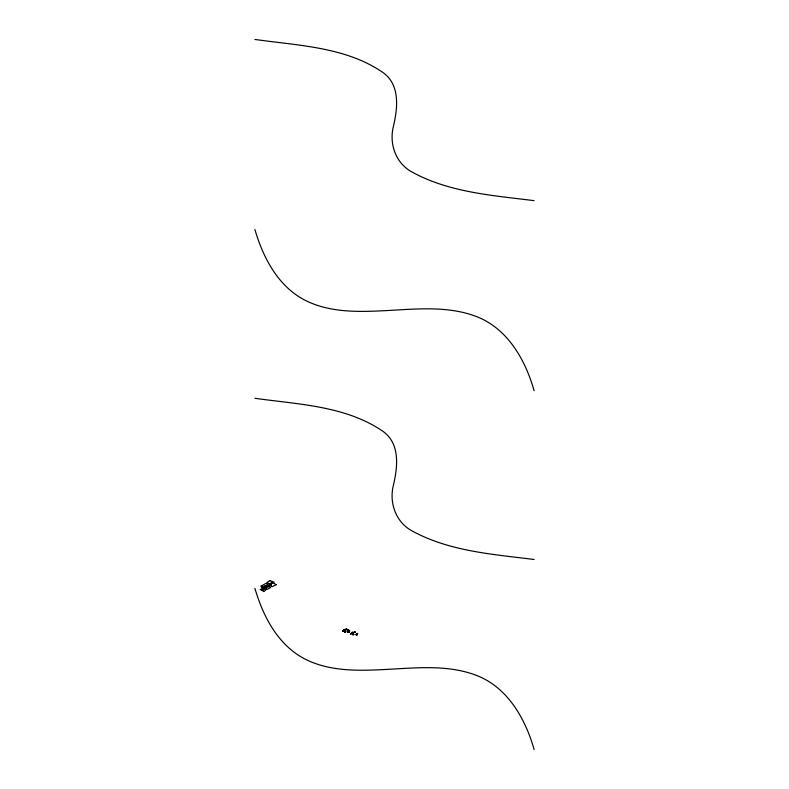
<?xml version="1.0" encoding="UTF-8"?>
<svg xmlns="http://www.w3.org/2000/svg" width="789" height="789" viewBox="0 0 789 789"><rect width="100%" height="100%" fill="white"/><g stroke="black" fill="none" stroke-linecap="round" stroke-linejoin="round"><path stroke-width="1.18" d="M345.681 631.772L344.507 631.831L345.365 630.806M353.028 632.689L352.032 632.729L352.791 632.157M348.679 631.516C346.046 632.551 351.657 632.926 347.969 630.963L349.211 631.94L347.998 630.924M352.584 634.711L353.127 633.754L353.847 634.603M345.976 629.543C348.225 629.681 345.01 628.586 346.41 629.02M354.123 632.433L355.385 632.127L354.32 631.673M352.545 634.139L353.738 634.514M344.448 631.762L345.71 631.516M345.128 630.944L345.651 630.865L345.71 631.999L344.477 631.959M343.807 630.697C347.328 629.03 341.233 630.727 343.205 631.052M351.638 632.62L352.89 632.295M352.584 634.317C354.419 632.926 353.59 636.171 352.565 634.484M343.708 630.756L344.112 630.372L343.531 630.727M352.999 632.729L351.657 632.67M347.89 631.91C350.079 631.328 348.097 633.646 347.673 631.161L348.491 632.354L347.801 631.013M345.996 629.03C346.203 629.632 347.426 630.401 346.47 629.119M354.083 632.117L354.705 631.841M343.393 630.697L344.034 630.224L343.264 630.49M347.239 629.454L346.736 629.336M343.422 630.381L344.043 630.095L343.146 630.51M344.694 629.504L343.56 629.957L344.744 629.73C341.844 630.115 346.312 629.227 344.389 629.592L344.921 629.405M348.768 630.45C347.633 632.482 351.855 630.529 348.146 630.263L349.517 630.697L348.265 630.135M344.034 629.997L344.773 629.592M354.784 632.305L355.415 632.443L354.113 632.512M254.896 39.45C298.35 45.604 346.381 46.936 383.592 72.953C400.329 85.567 397.607 108.34 393.445 126.22C388.898 143.943 395.861 163.757 412.637 172.357C449.691 192.516 493.036 195.475 534.104 200.653M254.896 398.287C298.35 404.441 346.381 405.783 383.592 431.79C400.329 444.404 397.607 467.177 393.445 485.057C388.898 502.78 395.861 522.594 412.637 531.204C449.691 551.363 493.036 554.312 534.104 559.49M347.318 629.405L346.716 629.257M348.945 630.45L348.186 630.204M348.255 630.303L349.616 631.249L348.718 631.062M348.886 631.161L348.166 630.431M534.104 390.713C525.425 359.912 507.505 328.273 476.083 316.409C446.613 305.294 414.491 309.258 383.819 310.718C356.924 312.099 328.372 312.552 303.893 299.642C277.531 285.48 262.993 257.194 254.896 229.51M534.104 749.55C525.425 718.749 507.505 687.111 476.083 675.246C446.613 664.131 414.491 668.096 383.819 669.555C356.924 670.936 328.372 671.39 303.893 658.48C277.531 644.317 262.993 616.031 254.896 588.347M271.317 582.223L272.659 582.252L271.317 582.193M356.441 633.636C357.664 635.214 358.551 632.531 356.441 633.636M261.909 589.876L263.25 589.906L261.909 589.876M261.879 587.381L263.22 587.41L261.879 587.381M270.154 584.807L271.495 584.846L270.154 584.807M264.828 585.882L266.169 585.921L264.828 585.852M267.718 586.671L269.059 586.72L267.718 586.651M355.947 634.691C357.604 636.595 357.486 633.636 355.957 634.652M350.563 633.636L351.845 633.311L350.563 633.636M350.661 633.932L351.933 633.587L350.671 633.902M342.584 631.2L343.846 630.884L342.623 631.141M267.875 585.152L266.357 588.742L267.254 589.363L270.607 587.519L267.875 585.152M267.54 584.343L265.775 587.489L261.859 585.694L265.972 583.367L267.54 584.343M266.376 589.235L263.98 591.602L260.173 589.403L266.376 589.235M269.907 580.674L266.81 582.509L269.355 583.801L274.158 582.203L269.907 580.674M276.15 584.718L271.939 586.76L268.97 584.402L273.398 582.953L276.15 584.718M344.685 629.583L343.649 629.997L344.685 629.583M344.704 629.661L343.797 630.016L344.744 629.73M265.074 587.894L262.086 588.653L260.843 585.99L265.074 587.894M348.925 631.614L347.929 631.013L348.925 631.614"/></g></svg>
